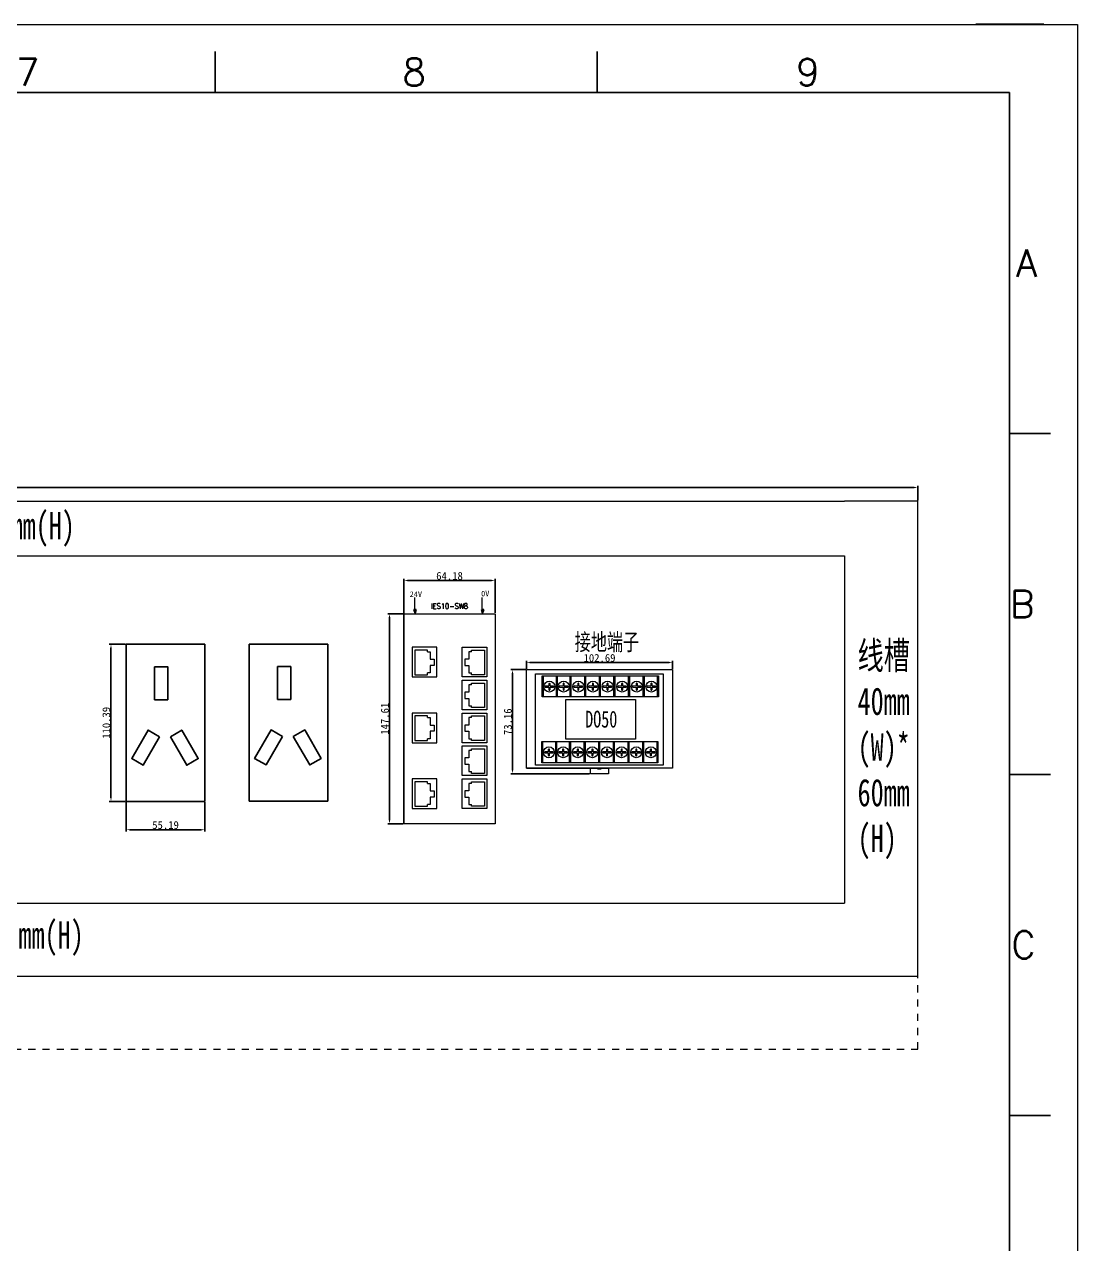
# Model space of a CAD drawing. Extents: x 33864 to 41687, y -3582 to -110.
# Drawn here: x 38557 to 39296, y -966 to -110 of the extents above; entities that cross this region are included whole.
import ezdxf
from ezdxf.enums import TextEntityAlignment as Align

# ---------------------------------------------------------------- set-up
doc = ezdxf.new("R2010")
doc.units = 0
doc.header["$MEASUREMENT"] = 0
doc.linetypes.add('10', pattern=[20, 5, -5, 5, -5])
for name, color, linetype in [('AE_BOR', 1, 'Continuous'), ('MISC', 2, 'Continuous'), ('TEXT', 2, 'Continuous'), ('细实线层', 7, 'Continuous')]:
    doc.layers.add(name, color=color, linetype=linetype)
doc.styles.add('ST', font='', dxfattribs={"width": 0.8, "height": 300})
doc.styles.add('WD', font='romans.shx', dxfattribs={"bigfont": 'gbcbig.shx'})
doc.styles.add('宋', font='', dxfattribs={"width": 0.7})
doc.styles.add('样式 0', font='')
doc.styles.get('ST').set_extended_font_data('SimSun')
doc.styles.get('宋').set_extended_font_data('SimSun')
doc.styles.get('样式 0').set_extended_font_data('KaiTi_GB2312')
doc.dimstyles.new('AM_ISO', dxfattribs={"dimtxt": 5.5, "dimasz": 2.5, "dimexe": 1.25, "dimexo": 0.5, "dimgap": 0.5, "dimtad": 1, "dimdsep": 46, "dimtxsty": 'Standard', "dimcen": 0, "dimclrd": 5, "dimclre": 5, "dimclrt": 1, "dimadec": 0, "dimazin": 2, "dimtp": 0.1, "dimtm": 0.1, "dimtfac": 0.71, "dimtmove": 0, "dimatfit": 3, "dimfxl": 1, "dimtfillclr": 6, "dimlwd": -1, "dimlwe": -1, "dimarcsym": 0})

# ---------------------------------------------------------------- blocks, each defined once
blk = doc.blocks.new('*D113')
at = {"layer": 'Defpoints', "color": 0, "lineweight": 0}
for p in [(38628.08, -544.94), (38617.36, -655.32), (38628.08, -655.32)]:
    blk.add_point(p, dxfattribs=at)
at = {"layer": '细实线层', "color": 5}
for p, q in [((38627.58, -544.94), (38616.11, -544.94)), ((38617.36, -547.44), (38617.36, -652.82)), ((38627.58, -655.32), (38616.11, -655.32))]:
    blk.add_line(p, q, dxfattribs=at)
at = {"layer": '细实线层', "color": 5, "lineweight": 0}
for points in [[(38617.78, -547.44), (38616.95, -547.44), (38617.36, -544.94)], [(38616.95, -652.82), (38617.78, -652.82), (38617.36, -655.32)]]:
    blk.add_solid(points, dxfattribs=at)
at = {"layer": '细实线层', "color": 1, "lineweight": 0, "insert": (38614.11, -600.13), "char_height": 5.5, "attachment_point": 5, "rotation": 90}
blk.add_mtext('110.39', dxfattribs=at)
blk = doc.blocks.new('*D114')
at = {"layer": 'Defpoints', "color": 0, "lineweight": 0}
for p in [(38628.08, -655.32), (38683.28, -655.32), (38683.28, -675.22)]:
    blk.add_point(p, dxfattribs=at)
at = {"layer": '细实线层', "color": 5}
for p, q in [((38628.08, -655.82), (38628.08, -676.47)), ((38683.28, -655.82), (38683.28, -676.47)), ((38630.58, -675.22), (38680.78, -675.22))]:
    blk.add_line(p, q, dxfattribs=at)
at = {"layer": '细实线层', "color": 5, "lineweight": 0}
for points in [[(38630.58, -674.81), (38630.58, -675.64), (38628.08, -675.22)], [(38680.78, -675.64), (38680.78, -674.81), (38683.28, -675.22)]]:
    blk.add_solid(points, dxfattribs=at)
at = {"layer": '细实线层', "color": 1, "lineweight": 0, "insert": (38655.68, -671.97), "char_height": 5.5, "attachment_point": 5}
blk.add_mtext('55.19', dxfattribs=at)
blk = doc.blocks.new('*D130')
at = {"layer": 'Defpoints', "color": 0, "lineweight": 0}
for p in [(38909.09, -562.76), (39011.77, -557.84), (39011.77, -562.76)]:
    blk.add_point(p, dxfattribs=at)
at = {"layer": '细实线层', "color": 5}
for p, q in [((38909.09, -562.26), (38909.09, -556.59)), ((39011.77, -562.26), (39011.77, -556.59)), ((38911.59, -557.84), (39009.27, -557.84))]:
    blk.add_line(p, q, dxfattribs=at)
at = {"layer": '细实线层', "color": 5, "lineweight": 0}
for points in [[(38911.59, -557.42), (38911.59, -558.26), (38909.09, -557.84)], [(39009.27, -558.26), (39009.27, -557.42), (39011.77, -557.84)]]:
    blk.add_solid(points, dxfattribs=at)
at = {"layer": '细实线层', "color": 1, "lineweight": 0, "insert": (38960.43, -554.59), "char_height": 5.5, "attachment_point": 5}
blk.add_mtext('102.69', dxfattribs=at)
blk = doc.blocks.new('*D131')
at = {"layer": 'Defpoints', "color": 0, "lineweight": 0}
for p in [(38909.09, -562.76), (38899.32, -635.93), (38954.01, -635.93)]:
    blk.add_point(p, dxfattribs=at)
at = {"layer": '细实线层', "color": 5}
for p, q in [((38908.59, -562.76), (38898.07, -562.76)), ((38899.32, -565.26), (38899.32, -633.43)), ((38953.51, -635.93), (38898.07, -635.93))]:
    blk.add_line(p, q, dxfattribs=at)
at = {"layer": '细实线层', "color": 5, "lineweight": 0}
for points in [[(38899.73, -565.26), (38898.9, -565.26), (38899.32, -562.76)], [(38898.9, -633.43), (38899.73, -633.43), (38899.32, -635.93)]]:
    blk.add_solid(points, dxfattribs=at)
at = {"layer": '细实线层', "color": 1, "lineweight": 0, "insert": (38896.07, -599.35), "char_height": 5.5, "attachment_point": 5, "rotation": 90}
blk.add_mtext('73.16', dxfattribs=at)
blk = doc.blocks.new('EDS-208A')
at = {"lineweight": 0}
for points in [[(50, 115), (50, 0), (0, 0), (0, 115)], [(4.51, 96.6), (4.51, 80.4), (18.01, 80.4), (18.01, 96.6)], [(45.49, 96.6), (45.49, 80.4), (31.99, 80.4), (31.99, 96.6)], [(45.49, 78.6), (45.49, 62.4), (31.99, 62.4), (31.99, 78.6)], [(4.51, 60.6), (4.51, 44.4), (18.01, 44.4), (18.01, 60.6)], [(45.49, 60.6), (45.49, 44.4), (31.99, 44.4), (31.99, 60.6)], [(45.49, 42.6), (45.49, 26.4), (31.99, 26.4), (31.99, 42.6)], [(4.51, 24.6), (4.51, 8.4), (18.01, 8.4), (18.01, 24.6)], [(45.49, 24.6), (45.49, 8.4), (31.99, 8.4), (31.99, 24.6)]]:
    blk.add_lwpolyline(points, close=True, dxfattribs=at)
for points in [[(13, 94.12), (13, 95.04), (5.95, 95.04), (5.95, 81.62), (13, 81.62), (13, 82.54)], [(13, 94.12), (14.47, 94.12), (14.47, 90.03)], [(37, 94.12), (35.53, 94.12), (35.53, 90.03)], [(37, 94.12), (37, 95.04), (44.05, 95.04), (44.05, 81.62), (37, 81.62), (37, 82.54)], [(14.47, 90.03), (16.6, 90.03), (16.6, 86.63), (14.47, 86.63)], [(35.53, 90.03), (33.4, 90.03), (33.4, 86.63), (35.53, 86.63)], [(14.47, 86.63), (14.47, 82.54), (13, 82.54)], [(35.53, 86.63), (35.53, 82.54), (37, 82.54)], [(37, 76.12), (35.53, 76.12), (35.53, 72.03)], [(37, 76.12), (37, 77.04), (44.05, 77.04), (44.05, 63.62), (37, 63.62), (37, 64.54)], [(35.53, 72.03), (33.4, 72.03), (33.4, 68.63), (35.53, 68.63)], [(35.53, 68.63), (35.53, 64.54), (37, 64.54)], [(13, 58.12), (13, 59.04), (5.95, 59.04), (5.95, 45.62), (13, 45.62), (13, 46.54)], [(13, 58.12), (14.47, 58.12), (14.47, 54.03)], [(14.47, 54.03), (16.6, 54.03), (16.6, 50.63), (14.47, 50.63)], [(35.53, 54.03), (33.4, 54.03), (33.4, 50.63), (35.53, 50.63)], [(37, 58.12), (35.53, 58.12), (35.53, 54.03)], [(37, 58.12), (37, 59.04), (44.05, 59.04), (44.05, 45.62), (37, 45.62), (37, 46.54)], [(14.47, 50.63), (14.47, 46.54), (13, 46.54)], [(35.53, 50.63), (35.53, 46.54), (37, 46.54)], [(37, 40.12), (35.53, 40.12), (35.53, 36.03)], [(37, 40.12), (37, 41.04), (44.05, 41.04), (44.05, 27.62), (37, 27.62), (37, 28.54)], [(35.53, 36.03), (33.4, 36.03), (33.4, 32.63), (35.53, 32.63)], [(35.53, 32.63), (35.53, 28.54), (37, 28.54)], [(13, 22.12), (13, 23.04), (5.95, 23.04), (5.95, 9.62), (13, 9.62), (13, 10.54)], [(13, 22.12), (14.47, 22.12), (14.47, 18.03)], [(37, 22.12), (35.53, 22.12), (35.53, 18.03)], [(37, 22.12), (37, 23.04), (44.05, 23.04), (44.05, 9.62), (37, 9.62), (37, 10.54)], [(14.47, 14.63), (14.47, 10.54), (13, 10.54)], [(14.47, 18.03), (16.6, 18.03), (16.6, 14.63), (14.47, 14.63)], [(35.53, 18.03), (33.4, 18.03), (33.4, 14.63), (35.53, 14.63)], [(35.53, 14.63), (35.53, 10.54), (37, 10.54)]]:
    blk.add_lwpolyline(points, dxfattribs=at)
at = {"lineweight": 0, "style": 'WD', "width": 0.8}
blk.add_attdef('EDS-208A', text='', height=3, dxfattribs=at).set_placement((25, 119.14), align=Align.MIDDLE)
blk = doc.blocks.new('*D138')
at = {"layer": 'Defpoints', "color": 0, "lineweight": 0}
for p in [(38823.01, -523.45), (38812.97, -671.07), (38823.01, -671.07)]:
    blk.add_point(p, dxfattribs=at)
at = {"layer": '细实线层', "color": 5}
for p, q in [((38822.51, -523.45), (38811.72, -523.45)), ((38812.97, -525.95), (38812.97, -668.57)), ((38822.51, -671.07), (38811.72, -671.07))]:
    blk.add_line(p, q, dxfattribs=at)
at = {"layer": '细实线层', "color": 5, "lineweight": 0}
for points in [[(38813.39, -525.95), (38812.55, -525.95), (38812.97, -523.45)], [(38812.55, -668.57), (38813.39, -668.57), (38812.97, -671.07)]]:
    blk.add_solid(points, dxfattribs=at)
at = {"layer": '细实线层', "color": 1, "lineweight": 0, "insert": (38809.72, -597.26), "char_height": 5.5, "attachment_point": 5, "rotation": 90}
blk.add_mtext('147.61', dxfattribs=at)
blk = doc.blocks.new('*D139')
at = {"layer": 'Defpoints', "color": 0, "lineweight": 0}
for p in [(38887.19, -500.21), (38887.19, -523.45), (38823.01, -671.07)]:
    blk.add_point(p, dxfattribs=at)
at = {"layer": '细实线层', "color": 5}
for p, q in [((38823.01, -670.57), (38823.01, -498.96)), ((38825.51, -500.21), (38884.69, -500.21)), ((38887.19, -522.95), (38887.19, -498.96))]:
    blk.add_line(p, q, dxfattribs=at)
at = {"layer": '细实线层', "color": 5, "lineweight": 0}
for points in [[(38825.51, -499.8), (38825.51, -500.63), (38823.01, -500.21)], [(38884.69, -500.63), (38884.69, -499.8), (38887.19, -500.21)]]:
    blk.add_solid(points, dxfattribs=at)
at = {"layer": '细实线层', "color": 1, "lineweight": 0, "insert": (38855.1, -496.96), "char_height": 5.5, "attachment_point": 5}
blk.add_mtext('64.18', dxfattribs=at)
blk = doc.blocks.new('*D169')
at = {"layer": 'Defpoints', "color": 0, "lineweight": 0}
for p in [(37859.25, -434.84), (37859.25, -444.4), (39183.9, -444.4)]:
    blk.add_point(p, dxfattribs=at)
at = {"layer": '细实线层', "color": 5}
for p, q in [((37859.25, -443.9), (37859.25, -433.59)), ((39181.4, -434.84), (37861.75, -434.84)), ((39183.9, -443.9), (39183.9, -433.59))]:
    blk.add_line(p, q, dxfattribs=at)
at = {"layer": '细实线层', "color": 5, "lineweight": 0}
for points in [[(37861.75, -434.42), (37861.75, -435.26), (37859.25, -434.84)], [(39181.4, -435.26), (39181.4, -434.42), (39183.9, -434.84)]]:
    blk.add_solid(points, dxfattribs=at)
at = {"layer": '细实线层', "color": 1, "lineweight": 0, "insert": (38521.58, -431.59), "char_height": 5.5, "attachment_point": 5}
blk.add_mtext('1324.65', dxfattribs=at)
blk = doc.blocks.new('4')
for p, q in [((37353.23, -1278.7), (37396.23, -1278.7)), ((37353.23, -1364.7), (37353.23, -1278.7)), ((37396.23, -1278.7), (37396.23, -1364.7)), ((37396.23, -1364.7), (37353.23, -1364.7))]:
    blk.add_line(p, q)
for points in [[(37368.73, -1291.03), (37375.93, -1291.03), (37375.93, -1309.04), (37368.73, -1309.04)], [(37371.45, -1329.29), (37365.21, -1325.69), (37356.21, -1341.28), (37362.45, -1344.88)], [(37377.35, -1329.29), (37383.59, -1325.69), (37392.59, -1341.28), (37386.35, -1344.88)]]:
    blk.add_lwpolyline(points, close=True)

msp = doc.modelspace()

# ---------------------------------------------------------------- hatches: boundary and pattern name
for points in [[(38830.101, -520.516), (38830.941, -523.139), (38831.781, -520.516)], [(38877.453, -520.516), (38878.294, -523.139), (38879.134, -520.516)]]:
    msp.add_hatch(color=256).paths.add_polyline_path(points)

# ---------------------------------------------------------------- linework, layer by layer
for p, q in [((39248.303, -157.401), (36498.834, -157.401)), ((39248.303, -2073.408), (39248.303, -157.401)), ((38830.941, -523.139), (38830.101, -520.516)), ((38831.781, -520.516), (38830.101, -520.516)), ((38830.941, -523.139), (38831.781, -520.516)), ((38878.294, -523.139), (38877.453, -520.516)), ((38879.134, -520.516), (38877.453, -520.516)), ((38878.294, -523.139), (38879.134, -520.516)), ((38628.084, -544.936), (38683.278, -544.936)), ((38628.084, -655.324), (38628.084, -544.936)), ((38683.278, -544.936), (38683.278, -655.324)), ((38683.278, -655.324), (38628.084, -655.324))]:
    msp.add_line(p, q)
at = {"linetype": 'ByBlock', "lineweight": 0}
for p, q in [((38830.748, -521.032), (38830.748, -512.193)), ((38878.101, -521.032), (38878.101, -512.193))]:
    msp.add_line(p, q, dxfattribs=at)
at = {"linetype": 'Continuous'}
for p, q in [((38628.084, -634.787), (38628.084, -544.936)), ((38683.278, -634.787), (38683.278, -544.936))]:
    msp.add_line(p, q, dxfattribs=at)
at = {"color": 0, "linetype": 'Continuous'}
for p, q in [((38628.084, -544.936), (38628.084, -634.787)), ((38683.278, -544.936), (38683.278, -634.787))]:
    msp.add_line(p, q, dxfattribs=at)
at = {"lineweight": 0}
for p, q in [((38909.086, -632.077), (38960.429, -632.077)), ((38966.847, -632.077), (38954.012, -632.077)), ((38960.429, -632.077), (38966.847, -632.077))]:
    msp.add_line(p, q, dxfattribs=at)
for points in [[(38647.979, -560.774), (38657.231, -560.774), (38657.231, -583.88), (38647.979, -583.88)], [(38651.472, -609.878), (38643.46, -605.253), (38631.907, -625.263), (38639.919, -629.889)], [(38659.048, -609.878), (38667.06, -605.253), (38678.613, -625.263), (38670.601, -629.889)]]:
    msp.add_lwpolyline(points, close=True)
for points in [[(38909.086, -562.764), (39011.772, -562.764), (39011.772, -632.077), (38909.086, -632.077)], [(38915.371, -565.826), (39005.178, -565.826), (39005.178, -629.965), (38915.371, -629.965)], [(38920.223, -567.002), (39001.251, -567.002), (39001.251, -581.983), (38920.223, -581.983)], [(38920.223, -567.002), (38920.786, -567.002), (38920.786, -581.983), (38920.223, -581.983)], [(38930.142, -567.002), (38930.705, -567.002), (38930.705, -581.983), (38930.142, -581.983)], [(38939.776, -567.002), (38940.338, -567.002), (38940.338, -581.983), (38939.776, -581.983)], [(38950.044, -567.002), (38950.607, -567.002), (38950.607, -581.983), (38950.044, -581.983)], [(38960.313, -567.002), (38960.875, -567.002), (38960.875, -581.983), (38960.313, -581.983)], [(38970.581, -567.002), (38971.144, -567.002), (38971.144, -581.983), (38970.581, -581.983)], [(38980.85, -567.002), (38981.412, -567.002), (38981.412, -581.983), (38980.85, -581.983)], [(38991.119, -567.002), (38991.681, -567.002), (38991.681, -581.983), (38991.119, -581.983)], [(39001.251, -567.002), (39001.813, -567.002), (39001.813, -581.983), (39001.251, -581.983)], [(38985.619, -611.603), (38936.701, -611.603), (38936.701, -583.677), (38985.619, -583.677)], [(38919.856, -613.152), (39000.884, -613.152), (39000.884, -628.133), (38919.856, -628.133)], [(38919.856, -613.152), (38920.418, -613.152), (38920.418, -628.133), (38919.856, -628.133)], [(38929.775, -613.152), (38930.337, -613.152), (38930.337, -628.133), (38929.775, -628.133)], [(38939.408, -613.152), (38939.97, -613.152), (38939.97, -628.133), (38939.408, -628.133)], [(38949.677, -613.152), (38950.239, -613.152), (38950.239, -628.133), (38949.677, -628.133)], [(38959.945, -613.152), (38960.508, -613.152), (38960.508, -628.133), (38959.945, -628.133)], [(38970.214, -613.152), (38970.776, -613.152), (38970.776, -628.133), (38970.214, -628.133)], [(38980.482, -613.152), (38981.045, -613.152), (38981.045, -628.133), (38980.482, -628.133)], [(38990.751, -613.152), (38991.313, -613.152), (38991.313, -628.133), (38990.751, -628.133)], [(39000.884, -613.152), (39001.446, -613.152), (39001.446, -628.133), (39000.884, -628.133)], [(38954.012, -632.077), (38966.847, -632.077), (38966.847, -635.928), (38954.012, -635.928)], [(38959.258, -632.077), (38961.33, -632.077), (38961.33, -632.635), (38959.258, -632.635)], [(38960.429, -632.077), (38962.624, -632.077), (38962.624, -632.077), (38960.429, -632.077)]]:
    msp.add_lwpolyline(points, close=True, dxfattribs=at)
for points in [[(38924.849, -572.766), (38924.844, -572.766), (38924.832, -574.287)], [(38925.695, -574.293), (38925.706, -572.772)], [(38934.862, -572.746), (38934.857, -572.746), (38934.845, -574.267)], [(38935.707, -574.273), (38935.719, -572.752)], [(38945.13, -572.746), (38945.125, -572.746), (38945.114, -574.267)], [(38945.976, -574.273), (38945.987, -572.752)], [(38955.399, -572.746), (38955.394, -572.746), (38955.382, -574.267)], [(38956.244, -574.273), (38956.256, -572.752)], [(38965.668, -572.746), (38965.662, -572.746), (38965.651, -574.267)], [(38966.513, -574.273), (38966.525, -572.752)], [(38975.936, -572.746), (38975.931, -572.746), (38975.919, -574.267)], [(38976.782, -574.273), (38976.793, -572.752)], [(38986.205, -572.746), (38986.2, -572.746), (38986.188, -574.267)], [(38987.05, -574.273), (38987.062, -572.752)], [(38996.473, -572.746), (38996.468, -572.746), (38996.457, -574.267)], [(38997.319, -574.273), (38997.33, -572.752)], [(38922.556, -575.129), (38924.826, -575.146)], [(38924.832, -574.287), (38922.562, -574.272)], [(38924.826, -575.146), (38924.813, -576.767)], [(38925.67, -576.774), (38925.676, -576.774), (38925.688, -575.153)], [(38925.688, -575.153), (38927.922, -575.17), (38927.922, -575.165)], [(38927.929, -574.308), (38925.695, -574.293)], [(38932.569, -575.109), (38934.838, -575.126)], [(38934.845, -574.267), (38932.575, -574.252)], [(38934.838, -575.126), (38934.826, -576.747)], [(38935.683, -576.754), (38935.688, -576.754), (38935.701, -575.133)], [(38935.701, -575.133), (38937.935, -575.15), (38937.935, -575.145)], [(38937.941, -574.288), (38935.707, -574.273)], [(38942.837, -575.109), (38945.107, -575.126)], [(38945.114, -574.267), (38942.844, -574.252)], [(38945.107, -575.126), (38945.095, -576.747)], [(38945.952, -576.754), (38945.957, -576.754), (38945.969, -575.133)], [(38945.969, -575.133), (38948.203, -575.15), (38948.203, -575.145)], [(38948.21, -574.288), (38945.976, -574.273)], [(38953.106, -575.109), (38955.376, -575.126)], [(38955.382, -574.267), (38953.112, -574.252)], [(38955.376, -575.126), (38955.363, -576.747)], [(38956.22, -576.754), (38956.225, -576.754), (38956.238, -575.133)], [(38956.238, -575.133), (38958.472, -575.15), (38958.472, -575.145)], [(38958.478, -574.288), (38956.244, -574.273)], [(38963.374, -575.109), (38965.644, -575.126)], [(38965.651, -574.267), (38963.381, -574.252)], [(38965.644, -575.126), (38965.632, -576.747)], [(38966.489, -576.754), (38966.494, -576.754), (38966.506, -575.133)], [(38966.506, -575.133), (38968.74, -575.15), (38968.741, -575.145)], [(38968.747, -574.288), (38966.513, -574.273)], [(38973.643, -575.109), (38975.913, -575.126)], [(38975.919, -574.267), (38973.649, -574.252)], [(38975.913, -575.126), (38975.9, -576.747)], [(38976.758, -576.754), (38976.763, -576.754), (38976.775, -575.133)], [(38976.775, -575.133), (38979.009, -575.15), (38979.009, -575.145)], [(38979.016, -574.288), (38976.782, -574.273)], [(38983.912, -575.109), (38986.181, -575.126)], [(38986.188, -574.267), (38983.918, -574.252)], [(38986.181, -575.126), (38986.169, -576.747)], [(38987.026, -576.754), (38987.031, -576.754), (38987.044, -575.133)], [(38987.044, -575.133), (38989.278, -575.15), (38989.278, -575.145)], [(38989.284, -574.288), (38987.05, -574.273)], [(38994.18, -575.109), (38996.45, -575.126)], [(38996.457, -574.267), (38994.187, -574.252)], [(38996.45, -575.126), (38996.438, -576.747)], [(38997.295, -576.754), (38997.3, -576.754), (38997.312, -575.133)], [(38997.312, -575.133), (38999.546, -575.15), (38999.546, -575.145)], [(38999.553, -574.288), (38997.319, -574.273)], [(38922.188, -621.279), (38924.458, -621.296)], [(38924.465, -620.437), (38922.195, -620.422)], [(38924.458, -621.296), (38924.446, -622.917)], [(38924.481, -618.916), (38924.476, -618.916), (38924.465, -620.437)], [(38925.303, -622.924), (38925.308, -622.924), (38925.32, -621.303)], [(38925.32, -621.303), (38927.554, -621.32), (38927.554, -621.315)], [(38925.327, -620.443), (38925.339, -618.922)], [(38927.561, -620.458), (38925.327, -620.443)], [(38932.201, -621.259), (38934.471, -621.276)], [(38934.477, -620.417), (38932.207, -620.402)], [(38934.471, -621.276), (38934.458, -622.897)], [(38934.494, -618.895), (38934.489, -618.895), (38934.477, -620.417)], [(38935.316, -622.904), (38935.321, -622.904), (38935.333, -621.283)], [(38935.333, -621.283), (38937.567, -621.3), (38937.567, -621.294)], [(38935.34, -620.422), (38935.351, -618.902)], [(38937.574, -620.437), (38935.34, -620.422)], [(38942.47, -621.259), (38944.739, -621.276)], [(38944.746, -620.417), (38942.476, -620.402)], [(38944.739, -621.276), (38944.727, -622.897)], [(38944.763, -618.895), (38944.758, -618.895), (38944.746, -620.417)], [(38945.584, -622.904), (38945.589, -622.904), (38945.602, -621.283)], [(38945.602, -621.283), (38947.836, -621.3), (38947.836, -621.294)], [(38945.608, -620.422), (38945.62, -618.902)], [(38947.842, -620.437), (38945.608, -620.422)], [(38952.738, -621.259), (38955.008, -621.276)], [(38955.015, -620.417), (38952.745, -620.402)], [(38955.008, -621.276), (38954.996, -622.897)], [(38955.031, -618.895), (38955.026, -618.895), (38955.015, -620.417)], [(38955.853, -622.904), (38955.858, -622.904), (38955.87, -621.283)], [(38955.87, -621.283), (38958.104, -621.3), (38958.104, -621.294)], [(38955.877, -620.422), (38955.888, -618.902)], [(38958.111, -620.437), (38955.877, -620.422)], [(38963.007, -621.259), (38965.277, -621.276)], [(38965.283, -620.417), (38963.013, -620.402)], [(38965.277, -621.276), (38965.264, -622.897)], [(38965.3, -618.895), (38965.295, -618.895), (38965.283, -620.417)], [(38966.121, -622.904), (38966.126, -622.904), (38966.139, -621.283)], [(38966.139, -621.283), (38968.373, -621.3), (38968.373, -621.294)], [(38966.145, -620.422), (38966.157, -618.902)], [(38968.379, -620.437), (38966.145, -620.422)], [(38973.275, -621.259), (38975.545, -621.276)], [(38975.552, -620.417), (38973.282, -620.402)], [(38975.545, -621.276), (38975.533, -622.897)], [(38975.569, -618.895), (38975.563, -618.895), (38975.552, -620.417)], [(38976.39, -622.904), (38976.395, -622.904), (38976.407, -621.283)], [(38976.407, -621.283), (38978.641, -621.3), (38978.642, -621.294)], [(38976.414, -620.422), (38976.426, -618.902)], [(38978.648, -620.437), (38976.414, -620.422)], [(38983.544, -621.259), (38985.814, -621.276)], [(38985.82, -620.417), (38983.55, -620.402)], [(38985.814, -621.276), (38985.801, -622.897)], [(38985.837, -618.895), (38985.832, -618.895), (38985.82, -620.417)], [(38986.659, -622.904), (38986.664, -622.904), (38986.676, -621.283)], [(38986.676, -621.283), (38988.91, -621.3), (38988.91, -621.294)], [(38986.683, -620.422), (38986.694, -618.902)], [(38988.917, -620.437), (38986.683, -620.422)], [(38993.813, -621.259), (38996.082, -621.276)], [(38996.089, -620.417), (38993.819, -620.402)], [(38996.082, -621.276), (38996.07, -622.897)], [(38996.106, -618.895), (38996.101, -618.895), (38996.089, -620.417)], [(38996.927, -622.904), (38996.932, -622.904), (38996.945, -621.283)], [(38996.945, -621.283), (38999.179, -621.3), (38999.179, -621.294)], [(38996.951, -620.422), (38996.963, -618.902)], [(38999.185, -620.437), (38996.951, -620.422)]]:
    msp.add_lwpolyline(points, dxfattribs=at)
for centre in [(38925.237, -574.673), (38935.25, -574.653), (38945.519, -574.653), (38955.787, -574.653), (38966.056, -574.653), (38976.325, -574.653), (38986.593, -574.653), (38996.862, -574.653), (38924.87, -620.823), (38934.883, -620.803), (38945.151, -620.803), (38955.42, -620.803), (38965.688, -620.803), (38975.957, -620.803), (38986.226, -620.803), (38996.494, -620.803)]:
    msp.add_circle(centre, 3.851, dxfattribs=at)
for centre, radius, start, end in [((38925.237, -574.673), 1.925, 101.626465, 101.798113), ((38925.278, -572.769), 0.429, 355.152611, 182.431386), ((38925.237, -574.673), 1.925, 75.918685, 75.957532), ((38935.25, -574.653), 1.925, 101.626465, 101.798113), ((38935.29, -572.749), 0.429, 355.152611, 182.431386), ((38935.25, -574.653), 1.925, 75.918685, 75.957532), ((38945.519, -574.653), 1.925, 101.626465, 101.798113), ((38945.559, -572.749), 0.429, 355.152611, 182.431386), ((38945.519, -574.653), 1.925, 75.918685, 75.957532), ((38955.787, -574.653), 1.925, 101.626465, 101.798113), ((38955.827, -572.749), 0.429, 355.152611, 182.431386), ((38955.787, -574.653), 1.925, 75.918685, 75.957532), ((38966.056, -574.653), 1.925, 101.626465, 101.798113), ((38966.096, -572.749), 0.429, 355.152611, 182.431386), ((38966.056, -574.653), 1.925, 75.918685, 75.957532), ((38976.325, -574.653), 1.925, 101.626465, 101.798113), ((38976.365, -572.749), 0.429, 355.152611, 182.431386), ((38976.325, -574.653), 1.925, 75.918685, 75.957532), ((38986.593, -574.653), 1.925, 101.626465, 101.798113), ((38986.633, -572.749), 0.429, 355.152611, 182.431386), ((38986.593, -574.653), 1.925, 75.918685, 75.957532), ((38996.862, -574.653), 1.925, 101.626465, 101.798113), ((38996.902, -572.749), 0.429, 355.152611, 182.431386), ((38996.862, -574.653), 1.925, 75.918685, 75.957532), ((38922.559, -574.7), 0.429, 89.562379, 269.562379), ((38925.242, -576.771), 0.429, 179.562379, 359.562379), ((38927.925, -574.736), 0.429, 269.562379, 89.67132), ((38932.572, -574.68), 0.429, 89.562379, 269.562379), ((38935.255, -576.75), 0.429, 179.562379, 359.562379), ((38937.938, -574.716), 0.429, 269.562379, 89.67132), ((38942.84, -574.68), 0.429, 89.562379, 269.562379), ((38945.523, -576.75), 0.429, 179.562379, 359.562379), ((38948.207, -574.716), 0.429, 269.562379, 89.67132), ((38953.109, -574.68), 0.429, 89.562379, 269.562379), ((38955.792, -576.75), 0.429, 179.562379, 359.562379), ((38958.475, -574.716), 0.429, 269.562379, 89.67132), ((38963.378, -574.68), 0.429, 89.562379, 269.562379), ((38966.06, -576.75), 0.429, 179.562379, 359.562379), ((38968.744, -574.716), 0.429, 269.562379, 89.67132), ((38973.646, -574.68), 0.429, 89.562379, 269.562379), ((38976.329, -576.75), 0.429, 179.562379, 359.562379), ((38979.012, -574.716), 0.429, 269.562379, 89.67132), ((38983.915, -574.68), 0.429, 89.562379, 269.562379), ((38986.598, -576.75), 0.429, 179.562379, 359.562379), ((38989.281, -574.716), 0.429, 269.562379, 89.67132), ((38994.183, -574.68), 0.429, 89.562379, 269.562379), ((38996.866, -576.75), 0.429, 179.562379, 359.562379), ((38999.55, -574.716), 0.429, 269.562379, 89.67132), ((38922.192, -620.85), 0.429, 89.562379, 269.562379), ((38924.874, -622.92), 0.429, 179.562379, 359.562379), ((38924.87, -620.823), 1.925, 101.626465, 101.798113), ((38924.91, -618.919), 0.429, 355.152611, 182.431386), ((38924.87, -620.823), 1.925, 75.918685, 75.957532), ((38927.558, -620.886), 0.429, 269.562379, 89.67132), ((38932.204, -620.83), 0.429, 89.562379, 269.562379), ((38934.887, -622.9), 0.429, 179.562379, 359.562379), ((38934.883, -620.803), 1.925, 101.626465, 101.798113), ((38934.923, -618.899), 0.429, 355.152611, 182.431386), ((38934.883, -620.803), 1.925, 75.918685, 75.957532), ((38937.57, -620.866), 0.429, 269.562379, 89.67132), ((38942.473, -620.83), 0.429, 89.562379, 269.562379), ((38945.156, -622.9), 0.429, 179.562379, 359.562379), ((38945.151, -620.803), 1.925, 101.626465, 101.798113), ((38945.191, -618.899), 0.429, 355.152611, 182.431386), ((38945.151, -620.803), 1.925, 75.918685, 75.957532), ((38947.839, -620.866), 0.429, 269.562379, 89.67132), ((38952.741, -620.83), 0.429, 89.562379, 269.562379), ((38955.424, -622.9), 0.429, 179.562379, 359.562379), ((38955.42, -620.803), 1.925, 101.626465, 101.798113), ((38955.46, -618.899), 0.429, 355.152611, 182.431386), ((38955.42, -620.803), 1.925, 75.918685, 75.957532), ((38958.108, -620.866), 0.429, 269.562379, 89.67132), ((38963.01, -620.83), 0.429, 89.562379, 269.562379), ((38965.693, -622.9), 0.429, 179.562379, 359.562379), ((38965.688, -620.803), 1.925, 101.626465, 101.798113), ((38965.728, -618.899), 0.429, 355.152611, 182.431386), ((38965.688, -620.803), 1.925, 75.918685, 75.957532), ((38968.376, -620.866), 0.429, 269.562379, 89.67132), ((38973.279, -620.83), 0.429, 89.562379, 269.562379), ((38975.961, -622.9), 0.429, 179.562379, 359.562379), ((38975.957, -620.803), 1.925, 101.626465, 101.798113), ((38975.997, -618.899), 0.429, 355.152611, 182.431386), ((38975.957, -620.803), 1.925, 75.918685, 75.957532), ((38978.645, -620.866), 0.429, 269.562379, 89.67132), ((38983.547, -620.83), 0.429, 89.562379, 269.562379), ((38986.23, -622.9), 0.429, 179.562379, 359.562379), ((38986.226, -620.803), 1.925, 101.626465, 101.798113), ((38986.266, -618.899), 0.429, 355.152611, 182.431386), ((38986.226, -620.803), 1.925, 75.918685, 75.957532), ((38988.913, -620.866), 0.429, 269.562379, 89.67132), ((38993.816, -620.83), 0.429, 89.562379, 269.562379), ((38996.499, -622.9), 0.429, 179.562379, 359.562379), ((38996.494, -620.803), 1.925, 101.626465, 101.798113), ((38996.534, -618.899), 0.429, 355.152611, 182.431386), ((38996.494, -620.803), 1.925, 75.918685, 75.957532), ((38999.183, -620.866), 0.429, 269.562379, 89.67132)]:
    msp.add_arc(centre, radius, start, end, dxfattribs=at)
at = {"layer": 'AE_BOR', "color": 1, "lineweight": 15}
for p, q in [((36450.901, -109.501), (39296.171, -109.501)), ((39296.171, -109.501), (39296.171, -2121.308))]:
    msp.add_line(p, q, dxfattribs=at)
at = {"layer": 'AE_BOR', "lineweight": 30}
msp.add_line((39272.541, -109.501), (39224.641, -109.501), dxfattribs=at)
at = {"layer": 'AE_BOR'}
for p, q in [((38690.554, -157.401), (38690.554, -128.661)), ((38958.795, -157.401), (38958.795, -128.661)), ((39248.303, -396.902), (39277.043, -396.902)), ((39248.303, -636.403), (39277.043, -636.403)), ((39248.303, -875.904), (39277.043, -875.904))]:
    msp.add_line(p, q, dxfattribs=at)
at = {"layer": 'TEXT', "linetype": 'Continuous'}
for p, q in [((38628.084, -544.936), (38628.084, -634.787)), ((38683.278, -544.936), (38683.278, -634.787))]:
    msp.add_line(p, q, dxfattribs=at)
at = {"layer": '细实线层', "lineweight": 0}
for p, q in [((37859.254, -444.405), (39132.56, -444.405)), ((39183.903, -444.405), (39132.56, -444.405)), ((39183.903, -444.405), (39132.56, -444.405)), ((39183.903, -778.134), (39183.903, -444.405)), ((37910.597, -482.912), (39132.56, -482.912)), ((39132.56, -482.912), (39132.56, -726.791)), ((37910.597, -726.791), (39132.56, -726.791)), ((36534.605, -778.134), (39183.903, -778.134))]:
    msp.add_line(p, q, dxfattribs=at)
at = {"layer": '细实线层', "color": 5, "linetype": '10', "lineweight": 0}
for p, q in [((39183.903, -829.477), (39183.903, -778.134)), ((37859.254, -829.477), (39183.903, -829.477))]:
    msp.add_line(p, q, dxfattribs=at)

# ---------------------------------------------------------------- block references
at = {"lineweight": 0, "xscale": 1.2835746, "yscale": 1.2835746, "zscale": 1.2835746}
msp.add_blockref('EDS-208A', (38823.006, -671.066), dxfattribs=at).add_auto_attribs({'EDS-208A': 'IES10-SW8'})
at = {"layer": '细实线层', "lineweight": 0, "xscale": 1.2835746, "yscale": 1.2835746, "zscale": 1.2835746}
msp.add_blockref('4', (-9231.252, 1096.524), dxfattribs=at)

# ---------------------------------------------------------------- texts
at = {"lineweight": 0, "attachment_point": 1, "style": '宋'}
for s, insert, char_height, width in [('线槽30mm(W)*60mm(H)', (38417.682, -452.064), 19.25362, 201.52175), ('线槽\\P40mm\\P(W)*\\P60mm\\P(H)', (39141.67, -543.198), 19.2536, 116.99759), ('线槽40mm(W)*60mm(H)', (38423.938, -739.475), 19.25362, 201.52175)]:
    msp.add_mtext(s, dxfattribs=dict(at, insert=insert, char_height=char_height, width=width))
at = {"layer": 'AE_BOR', "style": 'WD'}
for s, p in [('7', (38558.87, -152.611)), ('8', (38830.27, -152.611)), ('9', (39106.79, -152.611))]:
    msp.add_text(s, height=19.16, dxfattribs=at).set_placement(p, align=Align.CENTER)
for s, p in [('A', (39267.691, -277.152)), ('B', (39265.867, -516.653)), ('C', (39266.779, -756.153))]:
    msp.add_text(s, height=19.16, dxfattribs=at).set_placement(p, align=Align.MIDDLE_RIGHT)
at = {"layer": 'MISC', "char_height": 3.85072, "width": 52.75964, "attachment_point": 1, "style": '样式 0'}
for s, insert in [('{\\fSimSun|b0|i0|c134|p2;24V}', (38827.146, -507.822)), ('{\\fSimSun|b0|i0|c134|p2;0V}', (38877.298, -507.405))]:
    msp.add_mtext(s, dxfattribs=dict(at, insert=insert))
at = {"layer": 'TEXT', "color": 0, "style": 'ST', "width": 0.7}
for s, p in [('接地端子', (38943.042, -549.241)), ('DO50', (38950.374, -603.464))]:
    msp.add_text(s, height=11.8294, dxfattribs=at).set_placement(p)

# ---------------------------------------------------------------- dimensions: what is measured, and where the dimension line sits
at = {"layer": '细实线层', "lineweight": 0}
for base, p1, p2, picture, middle in [((37859.254, -434.839), (39183.903, -444.405), (37859.254, -444.405), '*D169', (38521.579, -431.589)), ((38887.185, -500.215), (38823.006, -671.066), (38887.185, -523.455), '*D139', (38855.096, -496.965)), ((39011.772, -557.839), (38909.086, -562.764), (39011.772, -562.764), '*D130', (38960.429, -554.589)), ((38683.278, -675.222), (38628.084, -655.324), (38683.278, -655.324), '*D114', (38655.681, -671.972))]:
    dim = msp.add_linear_dim(base=base, p1=p1, p2=p2, dimstyle='AM_ISO', dxfattribs=at)
    dim.commit()
    dim.dimension.update_dxf_attribs({"geometry": picture, "text_midpoint": middle})
for base, p1, p2, picture, middle in [((38812.97, -671.066), (38823.006, -523.455), (38823.006, -671.066), '*D138', (38809.72, -597.26)), ((38617.364, -655.324), (38628.084, -544.936), (38628.084, -655.324), '*D113', (38614.114, -600.13)), ((38899.317, -635.928), (38909.086, -562.764), (38954.012, -635.928), '*D131', (38896.067, -599.346))]:
    dim = msp.add_linear_dim(base=base, p1=p1, p2=p2, angle=90, dimstyle='AM_ISO', dxfattribs=at)
    dim.commit()
    dim.dimension.update_dxf_attribs({"geometry": picture, "text_midpoint": middle})

doc.saveas('drawing.dxf')
